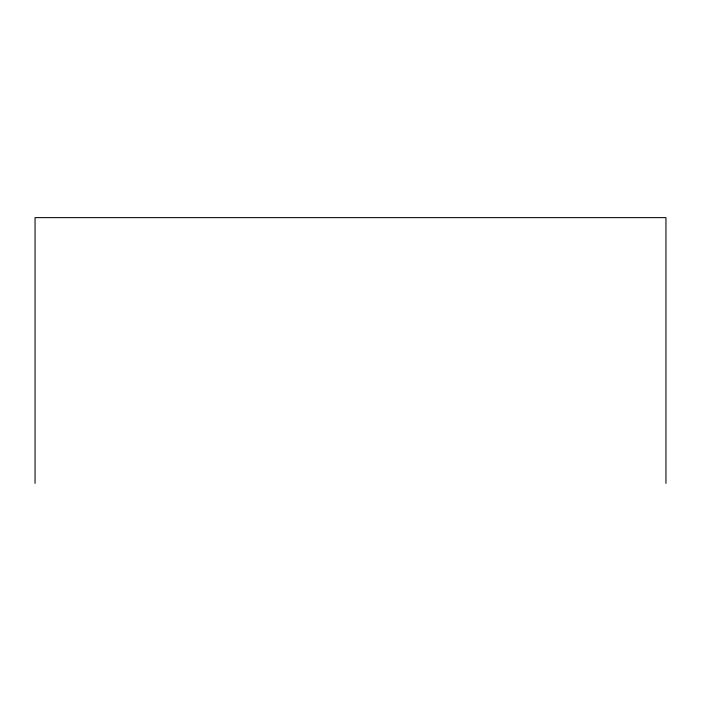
<?xml version="1.0" encoding="UTF-8"?>
<svg xmlns="http://www.w3.org/2000/svg" width="701" height="701" viewBox="0 0 701 701"><rect width="100%" height="100%" fill="white"/><g stroke="black" fill="none" stroke-linecap="round" stroke-linejoin="round"><path stroke-width="1.05" d="M665.95 483.366L665.95 217.634L35.05 217.634L35.05 483.366"/></g></svg>
